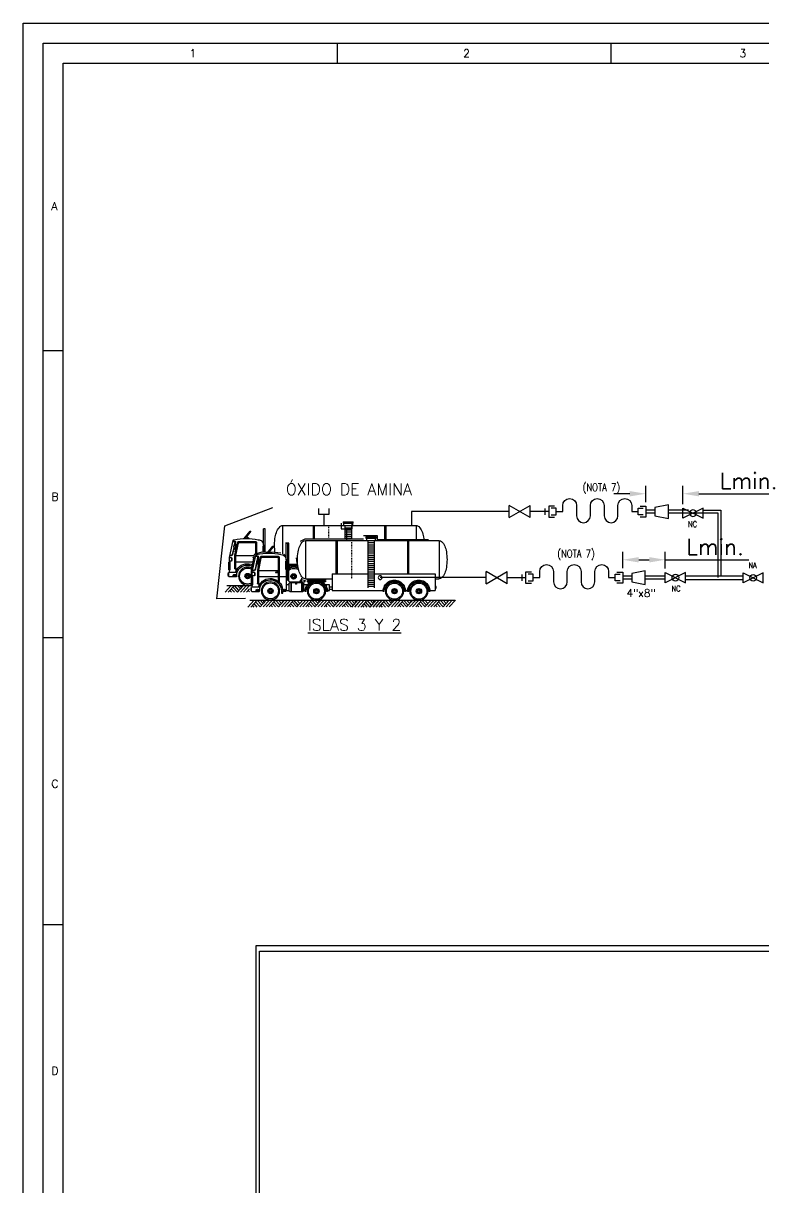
# Model space of a CAD drawing. Header units: millimetres. Extents: x 559 to 3993, y 623 to 920.
# Drawn here: x 3095.2 to 3187.6, y 774.2 to 919.5 of the extents above; entities that cross this region are included whole.
import ezdxf
from ezdxf.enums import TextEntityAlignment as Align
from ezdxf.xclip import XClip

# ---------------------------------------------------------------- set-up
doc = ezdxf.new("R2010")
doc.units = ezdxf.units.MM
doc.header["$XCLIPFRAME"] = 2
doc.linetypes.add('RAYITAS', pattern=[0.375, 0.25, -0.125])
for name, color, linetype in [('CAJETIN', 1, 'Continuous'), ('CARGACAMIONES', 7, 'Continuous'), ('COTAS', 4, 'Continuous'), ('EQUIPOS', 5, 'Continuous'), ('FORMATO', 7, 'Continuous'), ('INSTRUMENTOS', 1, 'Continuous'), ('TEX', 7, 'Continuous'), ('TEXTO-VALVULAS Y ACCESORIOS', 7, 'Continuous'), ('TUBERIA', 5, 'Continuous')]:
    doc.layers.add(name, color=color, linetype=linetype)
doc.styles.add('PY', font='ROMANS.shx')
doc.styles.add('PY1', font='ROMANS.shx', dxfattribs={"width": 0.8})
doc.linetypes.add('SEÑAL_MECANICA2', pattern='A,4.411183,["o",PY,S=4.130212,R=360,X=0,Y=-1.374287999999999],0.5888170000000001,-0.374158,["",PY,S=2,R=360,X=0,Y=-0.6882620000000002],-2.183682', length=7.55784)
doc.dimstyles.new('1-5', dxfattribs={"dimtxt": 2, "dimasz": 2, "dimexe": 1, "dimexo": 0.5, "dimgap": 0.6, "dimtad": 1, "dimdec": 0, "dimlfac": 5, "dimzin": 0, "dimdsep": 46, "dimtxsty": 'PY', "dimcen": 0.7, "dimclrd": 4, "dimclre": 4, "dimclrt": 7, "dimazin": 0, "dimtfac": 1, "dimtdec": 0, "dimtofl": 0, "dimtmove": 0, "dimatfit": 3, "dimfxl": 1, "dimtolj": 1, "dimtzin": 0, "dimarcsym": 0})

# ---------------------------------------------------------------- blocks, each defined once
blk = doc.blocks.new('CAMION CISTERNA ALZ')
at = {"layer": 'CAJETIN', "color": 4, "linetype": 'RAYITAS'}
blk.add_line((38.61662163062283, 22.24642142293749), (38.61662163062283, 7.947094407235795), dxfattribs=at)
at = {"layer": 'CARGACAMIONES', "color": 4, "linetype": 'ByBlock'}
for p, q in [((55.70958841552237, 22.2464214229376), (6.059452575620525, 22.2464214229376)), ((6.059452575620525, 22.2464214229376), (6.059452575620525, 7.947094407235907)), ((17.40189187419446, 22.2464214229376), (17.40189187419446, 9.882038489052773)), ((17.83071755656056, 22.2464214229376), (17.83071755656056, 9.882038489052773)), ((33.2045586191216, 23.63066198054503), (29.45649663664926, 23.63066198054503)), ((29.45649663664926, 23.1267971238708), (29.45649663664926, 23.63066198054503)), ((33.2045586191216, 23.37628360630152), (29.45649663664926, 23.37628360630152)), ((33.2045586191216, 23.1267971238708), (29.45649663664926, 23.1267971238708)), ((29.73135451536427, 23.1267971238708), (29.73135451536427, 22.2464214229376)), ((30.12099766087386, 22.09080544916469), (30.12099766087386, 4.626509220338448)), ((32.54386276623973, 22.09080544916469), (32.54386276623973, 4.626509220338448)), ((32.91096043049538, 22.2464214229376), (32.91096043049538, 23.1267971238708)), ((33.2045586191216, 23.63066198054503), (33.2045586191216, 23.1267971238708)), ((43.93832343458325, 22.2464214229376), (43.93832343458325, 9.882038489052773)), ((44.36714911694889, 22.2464214229376), (44.36714911694889, 9.882038489052773)), ((55.70958841552237, 22.2464214229376), (55.70958841552237, 7.947094407235907)), ((32.54386276623973, 21.4341283832232), (30.12099766087386, 21.4341283832232)), ((32.54386276623973, 20.66175027983354), (30.12099766087386, 20.66175027983354)), ((32.54386276623973, 19.88937217644434), (30.12099766087386, 19.88937217644434)), ((32.54386276623973, 19.11699407305468), (30.12099766087386, 19.11699407305468)), ((32.54386276623973, 18.34461596966548), (30.12099766087386, 18.34461596966548)), ((32.54386276623973, 17.57223786627628), (30.12099766087386, 17.57223786627628)), ((62.23189717695641, 7.748492643128884), (62.23189717695641, 21.05481083829591)), ((62.23189717695641, 21.05481083829591), (62.82770246927658, 21.05481083829591)), ((62.82770246927658, 14.89815615097995), (62.82770246927658, 21.05481083829591)), ((67.49484392579097, 20.16110289981452), (69.6664287091935, 17.48838316639558)), ((67.79274657195128, 20.16110289981452), (67.49484392579097, 20.16110289981452)), ((69.97101075905357, 17.4801623618423), (67.79274657195128, 20.16110289981452)), ((69.05088146388562, 18.24597977600524), (68.14334745027371, 17.45945029754193)), ((32.54386276623973, 16.79985976288708), (30.12099766087386, 16.79985976288708)), ((32.54386276623973, 16.02748165949742), (30.12099766087386, 16.02748165949742)), ((32.54386276623973, 15.25510355610822), (30.12099766087386, 15.25510355610822)), ((32.54386276623973, 14.48272545271902), (30.12099766087386, 14.48272545271902)), ((32.54386276623973, 13.71034734932937), (30.12099766087386, 13.71034734932937)), ((62.82770246927658, 14.99745703303324), (62.82770246927658, 3.577855596882272)), ((62.82770246927658, 14.30235085865888), (63.22490599749064, 14.30235085865888)), ((62.82770246927658, 13.90514733044483), (63.22490599749064, 13.90514733044483)), ((62.82770246927658, 13.50794380223124), (63.22490599749064, 13.50794380223124)), ((62.82770246927658, 13.11074027401673), (63.22490599749064, 13.11074027401673)), ((65.40952540266744, 15.99046585356837), (65.40952540266744, 6.682636534693301)), ((71.81594886304629, 16.38766938178196), (65.80672893088149, 16.38766938178196)), ((65.80672893088149, 15.79186408946134), (65.80672893088149, 7.049412865594604)), ((71.81594886304629, 15.99046585356837), (66.0053306949885, 15.99046585356837)), ((72.20455281695241, 15.67546700791126), (73.15499420283959, 11.18247136553645)), ((72.59315677085806, 15.75767169046821), (73.05569332078585, 13.57113527262845)), ((73.05569332078585, 13.4086429201775), (73.05569332078585, 15.39466056124729)), ((73.05569332078585, 15.39466056124729), (73.35359596694616, 15.39466056124729)), ((73.35359596694616, 13.4086429201775), (73.05569332078585, 13.4086429201775)), ((73.0900667030346, 13.4086429201775), (73.55219773105318, 11.22402351500068)), ((73.15499420283959, 15.39466056124729), (73.15499420283959, 16.18906761767493)), ((73.15499420283959, 13.4086429201775), (73.15499420283959, 12.6142358637494)), ((73.38958954904001, 15.35731229274097), (73.2262690973671, 16.1272515649166)), ((73.52835390057635, 15.18168625481166), (73.32340860884413, 16.1478569158362)), ((73.35359596694616, 15.39466056124729), (73.35359596694616, 13.4086429201775)), ((74.15402125865012, 16.4869702638357), (73.51768763179915, 16.4869702638357)), ((74.17508508211586, 16.38766938178196), (73.51768763179915, 16.38766938178196)), ((74.20394664082414, 11.51820028861721), (73.68895065587641, 13.94603850336944)), ((74.30108615230165, 11.5388056395368), (73.74446532729462, 14.16287524313793)), ((75.43891449006969, 10.42961645857303), (74.11547410713138, 16.66869254956691)), ((45.78227386875551, 9.882038489052773), (7.445257865258554, 9.882038489052773)), ((7.445257865258554, 9.882038489052773), (7.445257865258554, 3.677156478936012)), ((32.54386276623973, 12.93796924594017), (30.12099766087386, 12.93796924594017)), ((32.54386276623973, 12.16559114255096), (30.12099766087386, 12.16559114255096)), ((32.54386276623973, 11.39321303916176), (30.12099766087386, 11.39321303916176)), ((32.54386276623973, 10.62083493577211), (30.12099766087386, 10.62083493577211)), ((32.54386276623973, 9.848456832382908), (30.12099766087386, 9.848456832382908)), ((32.54386276623973, 9.076078728993252), (30.12099766087386, 9.076078728993252)), ((45.78227386875551, 9.882038489052773), (45.78227386875551, 3.677156478936012)), ((62.82770246927658, 12.71353674580314), (63.22490599749064, 12.71353674580314)), ((62.82770246927658, 12.31633321758909), (63.22490599749064, 12.31633321758909)), ((62.82770246927658, 11.91912968937504), (63.22490599749064, 11.91912968937504)), ((62.82770246927658, 11.52192616116144), (63.22490599749064, 11.52192616116144)), ((65.40952540266744, 8.840802345717293), (62.82770246927658, 8.840802345717293)), ((73.15499420283959, 11.12472263294739), (65.80672893088149, 11.12472263294739)), ((73.15499420283959, 8.840802345717293), (65.80672893088149, 8.840802345717293)), ((66.1046315770418, 10.33031557651929), (66.1046315770418, 10.52891734062632)), ((66.1046315770418, 10.52891734062632), (66.50183510525585, 10.52891734062632)), ((66.79973775141616, 10.33031557651929), (66.1046315770418, 10.33031557651929)), ((66.79973775141616, 10.52891734062632), (66.79973775141616, 10.33031557651929)), ((73.15499420283959, 12.6142358637494), (73.55219773105318, 12.6142358637494)), ((73.15499420283959, 11.18247136553645), (73.15499420283959, 6.15967853027314)), ((73.55219773105318, 11.22402351500068), (73.55219773105318, 6.35828029437971)), ((74.5452065515883, 10.13171381241227), (74.5452065515883, 9.238005873930886)), ((74.64450743364205, 10.33031557651929), (74.64450743364205, 9.138704991877601)), ((75.27040390234242, 11.22402351500068), (74.6896441982117, 11.22402351500068)), ((75.29146772580862, 11.12472263294739), (74.6896441982117, 11.12472263294739)), ((75.43891449006969, 10.42961645857303), (74.74380831569532, 10.42961645857303)), ((74.74380831569532, 9.039404109823863), (75.43891449006969, 9.039404109823863)), ((75.43891449006969, 8.940103227770578), (75.2403127259622, 8.940103227770578)), ((75.43891449006969, 8.741501463664008), (75.2403127259622, 8.741501463664008)), ((75.33961360801595, 8.741501463664008), (75.33961360801595, 5.76247500205909)), ((75.43891449006969, 4.868767063577706), (75.43891449006969, 10.42961645857303)), ((7.445257865258554, 7.947094407235454), (6.059452575620525, 7.947094407235454)), ((7.146157685981506, 4.449554184247061), (7.146157685981506, 5.07571633623047)), ((7.146157685981506, 5.07571633623047), (7.446002644579039, 5.07571633623047)), ((7.446002644579039, 4.449554184247061), (7.146157685981506, 4.449554184247061)), ((32.54386276623973, 8.303700625604051), (30.12099766087386, 8.303700625604051)), ((32.54386276623973, 7.53132252221485), (30.12099766087386, 7.53132252221485)), ((32.54386276623973, 6.754176030837697), (30.12099766087386, 6.754176030837697)), ((32.54386276623973, 5.991040908108062), (30.12099766087386, 5.991040908108062)), ((32.54386276623973, 5.257257136252973), (30.12099766087386, 5.257257136252973)), ((55.70958841552237, 7.947094407235907), (45.78227386875551, 7.947094407235907)), ((46.74095957661211, 4.979116615364091), (45.78227386875551, 4.979116615364091)), ((46.74095957661211, 3.677156478936012), (46.74095957661211, 5.76247500205909)), ((46.74095957661211, 5.76247500205909), (48.29292520664421, 5.76247500205909)), ((48.23047280741412, 7.847793525182621), (48.23047280741412, 7.45058999696812)), ((54.9829327870516, 7.847793525182621), (48.23047280741412, 7.847793525182621)), ((48.23047280741412, 7.45058999696812), (51.010897504912, 7.45058999696812)), ((50.24414945269383, 7.251988232861093), (48.23047280741412, 7.251988232861093)), ((48.23047280741412, 7.251988232861093), (48.23047280741412, 6.854784704647499)), ((48.23047280741412, 6.854784704647499), (49.43980718093508, 6.854784704647499)), ((48.4290745715216, 6.854784704647499), (48.92408128104761, 6.465850861447962)), ((48.72697721768189, 7.847793525182621), (48.72697721768189, 7.947094407235907)), ((49.32278251000297, 7.45058999696812), (49.32278251000297, 7.251988232861093)), ((52.30180897160744, 7.45058999696812), (54.9829327870516, 7.45058999696812)), ((54.9829327870516, 7.251988232861093), (53.06855702382563, 7.251988232861093)), ((53.87289929558438, 6.854784704647499), (54.9829327870516, 6.854784704647499)), ((53.89062308446273, 7.45058999696812), (53.89062308446273, 7.251988232861093)), ((54.78433102294503, 6.854784704647499), (54.34155299819304, 6.506887685199671)), ((54.48642837678381, 7.847793525182621), (54.48642837678381, 7.947094407235907)), ((54.9829327870516, 7.45058999696812), (54.9829327870516, 7.847793525182621)), ((54.9829327870516, 6.854784704647499), (54.9829327870516, 7.251988232861093)), ((55.01978126987478, 5.76247500205909), (56.27384425374657, 5.76247500205909)), ((56.27384425374657, 3.677156478936012), (56.27384425374657, 6.060377648219401)), ((56.67104778196062, 6.45758117643345), (58.95496806919073, 6.45758117643345)), ((56.96895042812093, 6.45758117643345), (56.96895042812093, 3.279952950721963)), ((57.16755219222797, 6.45758117643345), (57.16755219222797, 3.279952950721963)), ((58.95496806919073, 6.45758117643345), (58.95496806919073, 6.15967853027314)), ((59.35217159740478, 6.45758117643345), (61.43749012052786, 6.45758117643345)), ((59.35217159740478, 6.45758117643345), (59.35217159740478, 6.15967853027314)), ((60.94098571026007, 6.45758117643345), (60.94098571026007, 3.279952950721963)), ((61.13958747436754, 6.45758117643345), (61.13958747436754, 3.279952950721963)), ((61.83469364874146, 6.060377648219401), (61.83469364874146, 3.677156478936012)), ((61.83469364874146, 5.76247500205909), (62.82770246927658, 5.76247500205909)), ((62.82770246927658, 7.351289114914834), (62.62910070516999, 7.351289114914834)), ((73.35359596694616, 6.15967853027314), (72.49693556305101, 6.15967853027314)), ((72.6584897925718, 5.36527147384504), (72.6584897925718, 5.961076766166115)), ((72.6584897925718, 3.478554714828987), (72.6584897925718, 4.670165299470682)), ((72.85709155667881, 4.868767063577706), (75.63751625417672, 4.868767063577706)), ((75.43891449006969, 5.76247500205909), (75.2403127259622, 5.76247500205909)), ((75.43891449006969, 8.642200581610266), (75.53821537212345, 8.642200581610266)), ((75.53821537212345, 5.861775884112375), (75.43891449006969, 5.861775884112375)), ((75.53821537212345, 8.642200581610266), (75.53821537212345, 5.861775884112375)), ((75.63751625417672, 8.642200581610266), (75.53821537212345, 8.642200581610266)), ((75.53821537212345, 5.861775884112375), (75.63751625417672, 5.861775884112375)), ((75.63751625417672, 5.861775884112375), (75.63751625417672, 8.642200581610266)), ((75.83611801828374, 4.670165299470682), (75.83611801828374, 3.478554714828987)), ((75.83611801828374, 4.471563535363657), (76.03471978239031, 4.471563535363657)), ((76.03471978239031, 4.471563535363657), (76.03471978239031, 3.677156478936012)), ((9.486669633051859, 3.677156478936012), (7.445257865258554, 3.677156478936012)), ((9.477087323080923, 3.279952950721963), (9.874418450552641, 3.279952950721963)), ((17.32172940604778, 3.279952950721963), (17.71906053351995, 3.279952950721963)), ((18.21556494378728, 3.677156478936012), (17.70947822354855, 3.677156478936012)), ((18.55633281508699, 3.677156478936012), (17.75234344868795, 3.677156478936012)), ((18.54675050511559, 3.279952950721963), (18.94408163258822, 3.279952950721963)), ((26.39139258808246, 3.279952950721963), (26.78872371555554, 3.279952950721963)), ((45.78227386875551, 3.677156478936012), (26.77914140558414, 3.677156478936012)), ((46.74095957661211, 4.12278437030136), (45.78227386875551, 4.12278437030136)), ((47.54494894301115, 3.677156478936012), (46.74095957661211, 3.677156478936012)), ((47.53536663304021, 3.279952950721963), (47.93269776051238, 3.279952950721963)), ((55.38000871600707, 3.279952950721963), (55.77733984347924, 3.279952950721963)), ((56.27384425374657, 3.677156478936012), (55.76775753350784, 3.677156478936012)), ((61.43749012052786, 3.279952950721963), (56.67104778196062, 3.279952950721963)), ((62.82770246927658, 3.677156478936012), (61.83469364874146, 3.677156478936012)), ((64.11861393597201, 3.379253832775248), (63.0263042333836, 3.379253832775248)), ((63.04616440979407, 3.577855596882272), (63.04616440979407, 3.895618419453512)), ((63.04616440979407, 3.577855596882272), (63.99945287750779, 3.577855596882272)), ((63.99945287750779, 3.577855596882272), (63.99945287750779, 3.895618419453512)), ((64.11861393597201, 2.684147658400888), (64.11861393597201, 3.379253832775248)), ((64.61511834623934, 2.684147658400888), (64.11861393597201, 2.684147658400888)), ((64.61511834623934, 3.379253832775248), (64.61511834623934, 2.684147658400888)), ((72.85709155667881, 3.478554714828987), (72.85709155667881, 3.875758243043037)), ((72.85709155667881, 3.478554714828987), (74.04870214132097, 3.478554714828987)), ((75.63751625417672, 3.279952950721963), (72.85709155667881, 3.279952950721963)), ((74.04870214132097, 3.478554714828987), (74.04870214132097, 3.875758243043037)), ((76.03471978239031, 3.677156478936012), (75.83611801828374, 3.677156478936012))]:
    blk.add_line(p, q, dxfattribs=at)
at = {"layer": 'CARGACAMIONES', "color": 4}
for p, q in [((2.292212425094021, -2.48374719568892), (0, 0)), ((76.41259123846929, 0.0030238429567362), (0.0418176584171306, 0.0030238429567362)), ((37.42483992052803, -1.229341062880848), (38.56516851820653, 0.0036258201698729)), ((37.98781873273674, -1.839361770712457), (39.6917777214976, 0.0030238429567362)), ((41.99179498229205, -2.47951939830591), (39.69958255719803, 0.0042277973839191)), ((43.11840418558313, -2.480121375519502), (40.82619176048865, 0.0036258201698729)), ((44.24501338887421, -2.480723352732638), (41.95280096378019, 0.0030238429567362)), ((45.37162259216529, -2.48132532994623), (43.07941016707082, 0.0024218657431447)), ((43.65544168788665, -0.6217422207923847), (44.23213989448323, 0.0018059316403196)), ((44.21842050009582, -1.231762928623993), (45.35874909777475, 0.0012039544267282)), ((44.78139931230454, -1.841783636455602), (46.48535830106538, 0.0006019772135915)), ((48.77757072615941, -2.483145218475783), (46.48535830106538, 0.0006019772135915)), ((49.90417992945049, -2.483747195689375), (47.61196750435693, 0)), ((3.418821628385103, -2.484349172902511), (1.126609203291081, -0.0006019772135915)), ((4.545430831676184, -2.484951150116103), (2.253218406582163, -0.0012039544262734)), ((2.82924992739754, -0.6253680409618028), (3.405948133994115, -0.0018198885295533)), ((3.392228739606707, -1.235388748793866), (4.532557337285198, -0.00242186574269)), ((3.955207551815419, -1.84540945662593), (5.659166540576278, -0.0030238429562814)), ((4.490910364245792, -2.484922018382349), (6.222145352785446, -0.6130445507878904)), ((5.617519567536874, -2.48552399559594), (6.785124164994158, -1.223065258619953)), ((7.951378965670301, -2.486771038646111), (5.659166540576278, -0.0030238429562814)), ((6.744128770827956, -2.486125972809531), (7.348102977203325, -1.833085966451562)), ((9.077988168961383, -2.487373015859247), (6.785775743867817, -0.0036258201698729)), ((10.20459737225246, -2.487974993072839), (7.912384947158443, -0.0042277973830096)), ((11.33120657554354, -2.488576970285976), (9.03899415044998, -0.0048297745966011)), ((10.17800448347407, -1.239014568963739), (11.31833308115301, -0.0060476859130176)), ((10.74098329568369, -1.849035276795802), (12.44494228444364, -0.0066496631261543)), ((11.27668610811361, -2.488547838552676), (13.00792109665235, -0.6166703709577633)), ((12.40329531140423, -2.489149815766268), (13.57089990886197, -1.226691078789826)), ((14.73715470953812, -2.490396858815984), (12.44494228444409, -0.0066496631261543)), ((13.52990451469577, -2.489751792979404), (14.13387872107114, -1.83671178662189)), ((15.86376391282874, -2.490998836029575), (13.57155148773518, -0.0072516403397458)), ((16.99037311612028, -2.491600813242712), (14.6981606910258, -0.0078536175528825)), ((18.11698231941091, -2.492202790456303), (15.82476989431734, -0.008455594766474)), ((16.40080141513317, -0.632619681302458), (16.97749962172929, -0.0090715288697538)), ((16.96378022734188, -1.242640389134066), (18.10410882502037, -0.0096735060828905)), ((17.5267590395506, -1.852661096965675), (19.23071802831145, -0.0102754832960272)), ((18.06246185198097, -2.492173658722549), (19.79369684052062, -0.6202961911280909)), ((19.18907105527251, -2.492775635936141), (20.35667565272934, -1.230316898960154)), ((21.52293045340548, -2.494022678985857), (19.23071802831145, -0.0102754832960272)), ((20.31568025856314, -2.493377613149277), (20.9196544649385, -1.840337606791763)), ((22.64953965669702, -2.494624656199448), (20.35732723160254, -0.0108774605096187)), ((23.77614885998764, -2.495226633412585), (21.48393643489362, -0.0114794377232102)), ((24.90275806327918, -2.495828610625721), (22.6105456381847, -0.0120814149363469)), ((23.20256681188948, -0.9114726206157684), (23.76592300708944, -0.2758446498464764)), ((23.74955597120925, -1.246266209303939), (24.88988456888819, -0.0132993262527634)), ((24.31253478341796, -1.856286917135548), (26.01649377217882, -0.0139013034663549)), ((24.84823759584833, -2.495799478892422), (26.57947258438799, -0.6239220112984185)), ((25.97484679913942, -2.496401456106013), (27.14245139659715, -1.233942719130027)), ((28.3087061972733, -2.497648499156184), (26.01649377217882, -0.0139013034663549)), ((27.1014560024305, -2.497003433319605), (27.70543020880632, -1.843963426962091)), ((29.43531540056392, -2.498250476369321), (27.14310297547036, -0.0145032806794916)), ((30.56192460385502, -2.498852453582458), (28.26971217876098, -0.0151052578935378)), ((31.68853380714609, -2.499454430796049), (29.39632138205252, -0.0157072351062198)), ((29.98689585640295, -0.7713119684981394), (30.55025205160291, -0.1356839977293021)), ((30.53533171507661, -1.249892029473812), (31.67566031275555, -0.0169251464226363)), ((31.09831052728623, -1.859912737305876), (32.80226951604709, -0.0175271236362278)), ((31.63401333971615, -2.499425299062295), (33.3652483282558, -0.6275478314678367)), ((32.76062254300723, -2.500027276275886), (33.92822714046451, -1.2375685392999)), ((35.09448194114066, -2.501274319326057), (32.80226951604709, -0.0175271236362278)), ((33.88723174629831, -2.500629253489478), (34.49120595267368, -1.847589247131509)), ((36.22109114443175, -2.501876296539194), (33.92887871933772, -0.0181291008498192)), ((37.34770034772282, -2.502478273752331), (35.05548792262926, -0.0187310780629559)), ((38.4743095510139, -2.503080250965922), (36.18209712591988, -0.0193330552760927)), ((36.87640406185437, -0.7507610019051754), (37.43976025705388, -0.1151330311363381)), ((38.52352154516757, -2.478874332469331), (40.25475653370722, -0.6069968648748727)), ((39.6501307484582, -2.479476309682922), (40.81773534591547, -1.217017572706936)), ((40.77673995174973, -2.480078286896059), (41.3807141581251, -1.827038280538545)), ((45.31710212473489, -2.48129619821293), (47.04833711327409, -0.6094187306180175)), ((46.44371132802598, -2.481898175426067), (47.61131592548325, -1.219439438450081)), ((47.57032053131752, -2.482500152639204), (48.17429473769289, -1.829460146281689)), ((51.03078913274157, -2.484349172902966), (48.73857670764755, -0.0006019772135915)), ((52.15739833603265, -2.484951150116103), (49.86518591093909, -0.0012039544262734)), ((50.441217431754, -0.6253680409622575), (51.01791563835104, -0.0018198885295533)), ((51.00419624396272, -1.235388748793866), (52.14452484164211, -0.0024218657431447)), ((51.56717505617235, -1.84540945662593), (53.27113404493321, -0.0030238429562814)), ((52.10287786860272, -2.484922018382803), (53.83411285714237, -0.6130445507883451)), ((53.22948707189334, -2.485523995596395), (54.39709166935108, -1.223065258619953)), ((55.56334647002723, -2.486771038646111), (53.27113404493321, -0.0030238429562814)), ((54.35609627518488, -2.486125972809531), (54.96007048156025, -1.833085966451562)), ((56.68995567331785, -2.487373015859247), (54.39774324822429, -0.0036258201698729)), ((57.81656487660939, -2.487974993072839), (55.52435245151492, -0.0042277973830096)), ((58.9431740799, -2.488576970285976), (56.65096165480645, -0.0048297745966011)), ((57.789971987831, -1.239014568963739), (58.93030058550947, -0.0060476859130176)), ((58.3529508000397, -1.849035276795802), (60.05690978880057, -0.0066496631266091)), ((58.88865361247007, -2.488547838552676), (60.61988860100973, -0.6166703709582181)), ((60.01526281576115, -2.489149815766268), (61.18286741321845, -1.226691078789826)), ((62.3491222138946, -2.490396858815984), (60.05690978880057, -0.0066496631266091)), ((61.14187201905224, -2.489751792979404), (61.74584622542716, -1.83671178662189)), ((63.47573141718567, -2.490998836029575), (61.1835189920921, -0.0072516403397458)), ((64.60234062047675, -2.491600813242712), (62.31012819538273, -0.0078536175528825)), ((65.72894982376785, -2.492202790456303), (63.43673739867381, -0.008455594766474)), ((64.01276891948919, -0.632619681302458), (64.58946712608576, -0.0090715288697538)), ((64.57574773169836, -1.242640389134066), (65.7160763293773, -0.0096735060828905)), ((65.13872654390752, -1.852661096965675), (66.84268553266793, -0.0102754832960272)), ((65.6744293563379, -2.492173658722549), (67.40566434487664, -0.6202961911280909)), ((66.80103855962852, -2.492775635936141), (67.96864315708626, -1.230316898960154)), ((69.13489795776239, -2.494022678985857), (66.84268553266793, -0.0102754832960272)), ((67.92764776292006, -2.493377613149277), (68.53162196929543, -1.840337606791763)), ((70.26150716105303, -2.494624656199448), (67.96929473595947, -0.0108774605096187)), ((71.38811636434455, -2.495226633412585), (69.09590393925009, -0.0114794377232102)), ((72.5147255676352, -2.495828610625721), (70.22251314254162, -0.0120814149363469)), ((70.81453431624595, -0.9114726206157684), (71.3778905114459, -0.2758446498464764)), ((71.36152347556617, -1.246266209303939), (72.50185207324468, -0.0132993262527634)), ((71.92450228777487, -1.856286917135548), (73.62846127653575, -0.0139013034663549)), ((72.46020510020524, -2.495799478892422), (74.19144008874491, -0.6239220112984185)), ((73.58681430349633, -2.496401456106013), (74.75441890095362, -1.233942719130027)), ((75.92067370162977, -2.497648499156184), (73.62846127653575, -0.0139013034663549)), ((74.71342350678742, -2.497003433319605), (75.31739771316279, -1.843963426962091)), ((77.04728290492132, -2.498250476369321), (74.75507047982683, -0.0145032806794916))]:
    blk.add_line(p, q, dxfattribs=at)
at = {"layer": 'CARGACAMIONES', "color": 4, "linetype": 'Continuous'}
blk.add_circle((27.94726204474045, 8.423342784763348), 0.7183506538905481, dxfattribs=at)
at = {"layer": 'CARGACAMIONES', "color": 4, "linetype": 'ByBlock'}
for centre, radius in [((13.54842348727334, 3.379253832775589), 3.376229989818536), ((22.61808666930847, 3.379253832775589), 3.376229989818536), ((51.60670279723262, 3.379253832775589), 3.376229989818536), ((59.15356983329821, 6.45758117643379), 0.1986017641069726), ((68.68645451043267, 3.478554714828873), 3.376229989818536), ((13.54842348727334, 3.379253832775589), 0.7944070564278906), ((12.95261819495272, 3.379253832775589), 0.0993008820534863), ((13.12712552480661, 3.800551795242313), 0.0993008820534863), ((13.12712552480661, 2.957955870308865), 0.0993008820534863), ((13.54842348727334, 3.379253832775589), 0.3972035282139453), ((13.54842348727334, 3.975059125096663), 0.0993008820534863), ((13.54842348727334, 2.783448540454514), 0.0993008820534863), ((13.96972144974052, 3.800551795242313), 0.0993008820534863), ((13.96972144974052, 2.957955870308865), 0.0993008820534863), ((14.14422877959441, 3.379253832775589), 0.0993008820534863), ((22.61808666930847, 3.379253832775589), 0.7944070564278906), ((22.02228137698785, 3.379253832775589), 0.0993008820534863), ((22.1967887068422, 3.800551795242313), 0.0993008820534863), ((22.1967887068422, 2.957955870308865), 0.0993008820534863), ((22.61808666930847, 3.379253832775589), 0.3972035282139453), ((22.61808666930847, 3.975059125096663), 0.0993008820534863), ((22.61808666930847, 2.783448540454514), 0.0993008820534863), ((23.03938463177565, 3.800551795242313), 0.0993008820534863), ((23.03938463177565, 2.957955870308865), 0.0993008820534863), ((23.21389196163, 3.379253832775589), 0.0993008820534863), ((51.60670279723262, 3.379253832775589), 0.7944070564278906), ((51.010897504912, 3.379253832775589), 0.0993008820534863), ((51.1854048347659, 3.800551795242313), 0.0993008820534863), ((51.1854048347659, 2.957955870308865), 0.0993008820534863), ((51.60670279723262, 3.379253832775589), 0.3972035282139453), ((51.60670279723262, 3.975059125096663), 0.0993008820534863), ((51.60670279723262, 2.783448540454514), 0.0993008820534863), ((52.02800075969981, 3.800551795242313), 0.0993008820534863), ((52.02800075969981, 2.957955870308865), 0.0993008820534863), ((52.2025080895537, 3.379253832775589), 0.0993008820534863), ((68.68645451043267, 3.478554714828873), 0.7944070564278906), ((68.09064921811114, 3.478554714828873), 0.0993008820534863), ((68.26515654796593, 3.899852677295598), 0.0993008820534863), ((68.26515654796593, 3.05725675236215), 0.0993008820534863), ((68.68645451043267, 3.478554714828873), 0.3972035282139453), ((68.68645451043267, 4.074360007149949), 0.0993008820534863), ((68.68645451043267, 2.882749422508254), 0.0993008820534863), ((69.10775247289894, 3.899852677295598), 0.0993008820534863), ((69.10775247289894, 3.05725675236215), 0.0993008820534863), ((69.28225980275374, 3.478554714828873), 0.0993008820534863)]:
    blk.add_circle(centre, radius, dxfattribs=at)
for centre, radius, start, end in [((8.798838258941032, 18.1527523789963), 5.229061922381336, 135.0250689795757, 157.5177209634188), ((6.059452575620525, 20.88974194956188), 1.35667947337597, 90, 135.0250689795849), ((55.70958841552237, 20.88974194956188), 1.35667947337597, 44.97493102041511, 90), ((52.97020273220187, 18.1527523789963), 5.229061922381336, 22.48227903658119, 44.97493102042435), ((20.3369752085282, 15.09675791508641), 17.23641984123123, 170.2727425640775, 179.9999999999967), ((13.24590166192138, 16.31232961310513), 10.04191231142719, 157.5177209634218, 170.2727425640823), ((48.52313932922153, 16.31232961310422), 10.04191231142742, 9.727257435919297, 22.48227903657818), ((41.43206578261515, 15.09675791508868), 17.23641984123105, 359.9999999999936, 9.727257435912877), ((69.28225980275374, -2.391648686868506), 19.88374341605475, 77.01280301879274, 102.9871969812073), ((69.74978939424864, 17.67242765116987), 0.099300882053467, 0, 180), ((69.74978939424864, 17.67242765116987), 0.099300882053467, 180, 0), ((20.33697520853366, 15.09675791508687), 17.23641984123688, 180, 189.7272574359177), ((41.43206578260924, 15.09675791508596), 17.23641984123676, 350.2727425640873, 3.2569e-12), ((64.81372011034682, 14.99745703303358), 1.986017641069726, 90, 180), ((65.80672893088149, 15.99046585356825), 0.3972035282139453, 90, 180), ((66.0053306949885, 15.79186408946123), 0.1986017641069726, 90, 180), ((71.81594886304629, 15.59326232535466), 0.7944070564278906, 11.9441771884456, 90), ((71.81594886304629, 15.59326232535466), 0.3972035282139453, 11.9441771884456, 90), ((73.51768763179915, 16.18906761767528), 0.297902646160459, 90, 191.9761324442007), ((73.51768763179915, 16.18906761767528), 0.1986017641069726, 90, 191.9761324442007), ((72.36058714641149, 14.40165174071251), 1.404326541556514, 315.0000000000012, 44.99999999999885), ((73.72691606122135, 16.58627114588933), 0.3972035282139453, 11.97613244420075, 90), ((13.2459016619232, 13.88118621707042), 10.04191231142913, 189.7272574359289, 202.4822790365782), ((8.798838258941942, 12.04076345117744), 5.229061922382048, 202.4822790365782, 224.9749310204243), ((52.97020273220187, 12.04076345117698), 5.229061922381791, 315.0250689795849, 337.5177209634219), ((48.52313932922015, 13.88118621707042), 10.04191231142913, 337.5177209634219, 350.272742564071), ((74.6896441982117, 11.62122704321507), 0.4965044102674316, 191.9761324442007, 270), ((74.6896441982117, 11.62122704321507), 0.3972035282139453, 191.9761324442007, 270), ((74.74380831569532, 10.33031557651963), 0.0993008820534863, 90, 180), ((74.74380831569532, 9.138704991877944), 0.0993008820534863, 180, 270), ((6.059452575620525, 9.303773880611402), 1.356679473375797, 224.9749310204151, 270), ((13.59807392830044, 3.379253832775589), 4.122182827771791, 358.6196459265565, 181.3803540734435), ((13.59807392830044, 3.379253832775589), 3.724979299557845, 358.4724222385644, 181.5275777614356), ((13.54842348727334, 3.379253832775589), 2.979026461604553, 90, 270), ((13.54842348727334, 3.379253832775589), 0.9930088205348512, 90, 270), ((13.54842348727334, 3.379253832775589), 2.979026461604553, 270, 90), ((13.54842348727334, 3.379253832775589), 0.9930088205348512, 270, 90), ((22.66773711033511, 3.379253832775589), 4.122182827771791, 358.6196459265565, 181.3803540734435), ((22.66773711033511, 3.379253832775589), 3.724979299557845, 358.4724222385644, 181.5275777614356), ((22.61808666930847, 3.379253832775589), 2.979026461604553, 90, 270), ((22.61808666930847, 3.379253832775589), 0.9930088205348512, 90, 270), ((22.61808666930847, 3.379253832775589), 2.979026461604553, 270, 90), ((22.61808666930847, 3.379253832775589), 0.9930088205348512, 270, 90), ((51.65635323825973, 3.379253832775589), 4.122182827771791, 358.6196459265565, 181.3803540734435), ((51.65635323825973, 3.379253832775589), 3.724979299557845, 358.4724222385644, 181.5275777614356), ((51.6067027972331, 3.379253832775589), 2.979026461604553, 90, 270), ((51.6067027972331, 3.379253832775589), 0.9930088205348512, 90, 270), ((51.6067027972331, 3.379253832775589), 2.979026461604553, 270, 90), ((51.6067027972331, 3.379253832775589), 0.9930088205348512, 270, 90), ((55.70958841552237, 9.303773880611857), 1.356679473376022, 270, 315.0250689795769), ((56.67104778196062, 6.060377648219287), 0.3972035282139453, 90, 180), ((59.15356983329821, 6.159678530273482), 0.1986017641069726, 180, 0), ((61.43749012052786, 6.060377648219287), 0.3972035282139453, 0, 90), ((62.62910070516999, 7.74849264312877), 0.3972035282139453, 180, 270), ((68.73610495145886, 3.478554714828873), 4.618687238039222, 31.87064054908418, 181.3803540734435), ((68.73610495145886, 3.478554714828873), 4.122182827771791, 17.57879602082383, 181.3803540734435), ((68.68645451043267, 3.478554714828873), 2.979026461604735, 90, 270), ((68.68645451043267, 3.478554714828873), 0.9930088205348512, 90, 270), ((68.68645451043267, 3.478554714828873), 2.979026461604735, 270, 90), ((68.68645451043267, 3.478554714828873), 0.9930088205348512, 270, 90), ((72.6584897925718, 5.663174120005692), 0.297902646160459, 270, 90), ((72.85709155667881, 4.670165299471021), 0.1986017641069726, 90, 180), ((68.73610495145886, 3.478554714828873), 4.618687238039222, 17.57879602082383, 25.73681166820807), ((73.35359596694616, 6.358280294380051), 0.1986017641069726, 270, 0), ((75.63751625417672, 4.670165299471021), 0.1986017641069726, 0, 90), ((56.67104778196062, 3.677156478935899), 0.3972035282139453, 180, 270), ((61.43749012052786, 3.677156478935899), 0.3972035282139453, 270, 0), ((63.0263042333836, 3.577855596882614), 0.1986017641069726, 180, 270), ((63.52280864365093, 3.418974185596994), 0.6740767399471271, 44.99999999999885, 135.0000000000011), ((72.85709155667881, 3.478554714828873), 0.1986017641069726, 180, 270), ((73.45289684899943, 3.279952950721849), 0.8425959249339084, 44.99999999999885, 135.0000000000011), ((75.63751625417672, 3.478554714828873), 0.1986017641069726, 270, 0)]:
    blk.add_arc(centre, radius, start, end, dxfattribs=at)
at = {"layer": 'CARGACAMIONES', "color": 4}
for start, end in [(177.7084743239069, 357.7084743239068), (357.7084743239068, 177.7084743239069)]:
    blk.add_arc((74.79347449143506, -1.378781253178317), 0.0144813786327237, start, end, dxfattribs=at)
blk = doc.blocks.new('VALV GLOB-V')
at = {"layer": 'INSTRUMENTOS', "color": 1, "flags": 128}
blk.add_lwpolyline([(5.700000000000273, -1.425000000000181), (5.700000000000273, 1.425000000000181), (0, -1.425000000000181), (0, 1.425000000000181)], close=True, dxfattribs=at)
at = {"layer": 'INSTRUMENTOS', "color": 1}
blk.add_circle((2.850000000000363, 0), 0.95, dxfattribs=at)
at = {"layer": 'INSTRUMENTOS', "color": 7, "linetype": 'SEÑAL_MECANICA2', "style": 'PY'}
blk.add_attdef('REF.', text='', height=2, dxfattribs=at).set_placement((2.996044442979837, -3.368335432460298), align=Align.MIDDLE)
blk = doc.blocks.new('*D30')
at = {"layer": 'COTAS', "color": 4, "lineweight": -2, "transparency": 16777216}
for p, q in [((3170.032551848481, 851.513957937108), (3170.032551848481, 853.5653822578133)), ((3175.344975719322, 851.4698018936779), (3175.344975719322, 853.5653822578133)), ((3172.032551848481, 852.5653822578133), (3173.344975719322, 852.5653822578133)), ((3175.344975719322, 852.5653822578133), (3185.783070957417, 852.5653822578133))]:
    blk.add_line(p, q, dxfattribs=at)
at = {"layer": 'COTAS', "color": 4, "transparency": 16777216}
for points in [[(3172.032551848481, 852.8987155911467), (3172.032551848481, 852.23204892448), (3170.032551848481, 852.5653822578133)], [(3173.344975719322, 852.8987155911467), (3173.344975719322, 852.23204892448), (3175.344975719322, 852.5653822578133)]]:
    blk.add_solid(points, dxfattribs=at)
at = {"layer": 'Defpoints', "color": 0, "transparency": 16777216}
for p in [(3175.344975719322, 852.5653822578133), (3170.032551848481, 851.013957937108), (3175.344975719322, 850.9698018936779)]:
    blk.add_point(p, dxfattribs=at)
at = {"layer": 'COTAS', "color": 7, "transparency": 16777216, "insert": (3181.56402333837, 854.1653822578133), "char_height": 2, "attachment_point": 5, "style": 'PY'}
blk.add_mtext('\\A1;Lmin.', dxfattribs=at)
blk = doc.blocks.new('REDUCCION')
at = {"color": 1}
for p, q in [((0, 2), (0, -2)), ((4, 1.25), (0, 2)), ((4, -1.25), (4, 1.25)), ((0, -2), (4, -1.25))]:
    blk.add_line(p, q, dxfattribs=at)
at = {"style": 'PY1', "width": 0.8}
blk.add_attdef('.', text='', height=2, dxfattribs=at).set_placement((2.000000000005456, -3.65345043576417), align=Align.MIDDLE)
blk = doc.blocks.new('*D31')
at = {"layer": 'COTAS', "color": 4, "lineweight": -2, "transparency": 16777216}
for p, q in [((3170.914734232793, 860.8122357912525), (3168.914734232793, 860.8122357912525)), ((3172.914734232793, 859.7608114705472), (3172.914734232793, 861.8122357912525)), ((3177.542199329155, 859.5246554271171), (3177.542199329155, 861.8122357912525)), ((3179.542199329155, 860.8122357912525), (3189.98029456725, 860.8122357912525))]:
    blk.add_line(p, q, dxfattribs=at)
at = {"layer": 'COTAS', "color": 4, "transparency": 16777216}
for points in [[(3170.914734232793, 861.1455691245859), (3170.914734232793, 860.4789024579192), (3172.914734232793, 860.8122357912525)], [(3179.542199329155, 861.1455691245859), (3179.542199329155, 860.4789024579192), (3177.542199329155, 860.8122357912525)]]:
    blk.add_solid(points, dxfattribs=at)
at = {"layer": 'Defpoints', "color": 0, "transparency": 16777216}
for p in [(3177.542199329155, 860.8122357912525), (3172.914734232793, 859.2608114705472), (3177.542199329155, 859.0246554271171)]:
    blk.add_point(p, dxfattribs=at)
at = {"layer": 'COTAS', "color": 7, "transparency": 16777216, "insert": (3185.761246948203, 862.4122357912526), "char_height": 2, "attachment_point": 5, "style": 'PY'}
blk.add_mtext('\\A1;Lmin.', dxfattribs=at)
blk = doc.blocks.new('MARCO-A1')
at = {"layer": 'FORMATO', "color": 5}
for p, q in [((78.41666666666652, 588.9999999999999), (78.41666666666652, 583.9999999999999)), ((146.8333333333333, 588.9999999999999), (146.8333333333333, 583.9999999999999)), ((5, 512.25), (10, 512.25)), ((5, 440.4999999999999), (10, 440.4999999999999)), ((5, 368.7499999999998), (10, 368.7499999999998))]:
    blk.add_line(p, q, dxfattribs=at)
at = {"layer": 'FORMATO', "color": 1}
blk.add_lwpolyline([(0, 593.9999999999999), (841, 593.9999999999999), (841, 0), (0, 0)], close=True, dxfattribs=at)
at = {"layer": 'FORMATO', "color": 5}
blk.add_lwpolyline([(5, 588.9999999999999), (836, 588.9999999999999), (836, 5), (5, 5)], close=True, dxfattribs=at)
at = {"layer": 'FORMATO', "color": 8, "linetype": 'Continuous'}
blk.add_lwpolyline([(10, 583.9999999999999), (831, 583.9999999999999), (831, 10), (10, 10)], close=True, dxfattribs=at)
at = {"layer": 'FORMATO', "color": 1, "style": 'PY'}
for s, p in [('1', (41.51666666666642, 585.4999999999999)), ('2', (109.9333333333332, 585.4999999999999)), ('3', (178.9875, 585.4999999999999)), ('A', (7, 547.25)), ('B', (7, 474.6666666666666)), ('C', (7, 402.9166666666665)), ('D', (7, 331.1666666666666))]:
    blk.add_text(s, height=2, dxfattribs=at).set_placement(p)

msp = doc.modelspace()

# ---------------------------------------------------------------- linework, layer by layer
at = {"color": 1}
for p, q in [((3158.501653913718, 857.8244834231955), (3155.856097172411, 859.3518963199458)), ((3155.856097172411, 857.8244834231955), (3158.501653913718, 859.3518963199458)), ((3155.856097172411, 857.8244834231964), (3155.856097172411, 859.3518963199458)), ((3158.501653913718, 857.8244834231955), (3158.501653913718, 859.3518963199458)), ((3132.728355581381, 858.2621923673851), (3132.728355581381, 856.8352205816809)), ((3160.792180332413, 858.5798579150014), (3158.501653913718, 858.5798579150014)), ((3160.352777954597, 858.1783004177687), (3160.352777954597, 858.9814154122341)), ((3135.576102069872, 856.4128625462617), (3135.576102069872, 854.9858907605576)), ((3155.619471529406, 849.5776298897563), (3152.973914788099, 851.1050427865066)), ((3152.973914788099, 849.5776298897563), (3155.619471529406, 851.1050427865066)), ((3152.973914788099, 849.5776298897563), (3152.973914788099, 851.1050427865066)), ((3155.619471529406, 849.5776298897563), (3155.619471529406, 851.1050427865066)), ((3157.470595570284, 849.9314468843286), (3157.470595570284, 850.7345618787949)), ((3152.973914788099, 850.3413363381314), (3139.754384939721, 850.3413363381314)), ((3157.909997948101, 850.3330043815613), (3155.619471529406, 850.3330043815613))]:
    msp.add_line(p, q, dxfattribs=at)
at = {"color": 5}
for p, q in [((3180.073614697477, 858.7418812681165), (3182.277070023423, 858.7418812681165)), ((3182.277070023423, 858.7418812681165), (3182.277070023423, 850.5196757005003)), ((3185.088083171678, 850.5124039735756), (3177.857544676645, 850.5124039735756))]:
    msp.add_line(p, q, dxfattribs=at)
at = {"color": 4}
msp.add_line((3185.049622860534, 850.0765204472792), (3177.947285402647, 850.0765204472792), dxfattribs=at)
at = {"color": 1, "flags": 128}
for points in [[(3161.512180332413, 859.2608114705472), (3160.792180332413, 859.2608114705472), (3160.792180332413, 857.8928114705468), (3161.512180332413, 857.8928114705468)], [(3172.194734232793, 859.2608114705472), (3172.914734232793, 859.2608114705472), (3172.914734232793, 857.8928114705468), (3172.194734232793, 857.8928114705468)], [(3132.04435558138, 858.9821923673853), (3132.04435558138, 858.2621923673851), (3133.41235558138, 858.2621923673851), (3133.41235558138, 858.9821923673853)], [(3134.892102069872, 857.132862546262), (3134.892102069872, 856.4128625462617), (3136.260102069872, 856.4128625462617), (3136.260102069872, 857.132862546262)], [(3158.629997948101, 851.013957937108), (3157.909997948101, 851.013957937108), (3157.909997948101, 849.6459579371076), (3158.629997948101, 849.6459579371076)], [(3169.31255184848, 851.013957937108), (3170.032551848481, 851.013957937108), (3170.032551848481, 849.6459579371076), (3169.31255184848, 849.6459579371076)]]:
    msp.add_lwpolyline(points, dxfattribs=at)
at = {"color": 1}
msp.add_lwpolyline([(3155.856097172411, 858.5881898715706), (3143.649400294308, 858.5881898715706), (3143.649400294308, 856.8352205816809)], dxfattribs=at)
at = {"layer": 'INSTRUMENTOS', "color": 1, "ltscale": 0.1, "flags": 128}
for points in [[(3161.109912869873, 858.1704234271165), (3161.731992869873, 858.1704234271165), (3161.731992869873, 858.9998634271169), (3161.109912869873, 858.9998634271169)], [(3172.597001695332, 858.1704234271165), (3171.974921695333, 858.1704234271165), (3171.974921695333, 858.9998634271169), (3172.597001695332, 858.9998634271169)], [(3158.227730485561, 849.9235698936773), (3158.84981048556, 849.9235698936773), (3158.84981048556, 850.7530098936777), (3158.227730485561, 850.7530098936777)], [(3169.714819311021, 849.9235698936773), (3169.09273931102, 849.9235698936773), (3169.09273931102, 850.7530098936777), (3169.714819311021, 850.7530098936777)]]:
    msp.add_lwpolyline(points, dxfattribs=at)
at = {"layer": 'TUBERIA', "color": 5, "linetype": 'Continuous'}
for p, q in [((3174.047184410471, 858.7771434271162), (3172.914734232793, 858.7771434271162)), ((3178.227158103635, 858.7771434271162), (3175.731216410471, 858.7771434271162)), ((3171.165002026158, 850.530289893677), (3170.032551848481, 850.530289893677)), ((3175.344975719322, 850.530289893677), (3172.849034026158, 850.530289893677))]:
    msp.add_line(p, q, dxfattribs=at)
at = {"layer": 'TUBERIA', "color": 4, "linetype": 'Continuous'}
for p, q in [((3174.047184410471, 858.3931434271162), (3172.914734232793, 858.3931434271162)), ((3178.227158103635, 858.3931434271162), (3175.731216410471, 858.3931434271162)), ((3171.165002026158, 850.146289893677), (3170.032551848481, 850.146289893677)), ((3175.344975719322, 850.146289893677), (3172.849034026158, 850.146289893677))]:
    msp.add_line(p, q, dxfattribs=at)
at = {"layer": 'TUBERIA', "color": 5, "linetype": 'Continuous', "flags": 128}
for points in [[(3161.731992869873, 858.5851434271162), (3162.550478520564, 858.5851434271162), (3162.550478520564, 859.3501171916305, -0.9999999999999999), (3164.271670025379, 859.3501171916305), (3164.271670025379, 858.0592240976785, 0.9999999999999999), (3165.992861530195, 858.0592240976785), (3165.992861530195, 859.3501171916305, -0.9999999999999999), (3167.714053035011, 859.3501171916305), (3167.714053035011, 858.0592240976785, 0.9999999999999999), (3169.435244539827, 858.0592240976785), (3169.435244539827, 859.3501171916305, -0.9999999999999999), (3171.156436044643, 859.3501171916305), (3171.156436044643, 858.5851434271162), (3171.974921695333, 858.5851434271162)], [(3158.849810485561, 850.338289893677), (3159.668296136251, 850.338289893677), (3159.668296136251, 851.1032636581904, -0.9999999999999999), (3161.389487641067, 851.1032636581904), (3161.389487641067, 849.8123705642402, 0.9999999999999999), (3163.110679145883, 849.8123705642402), (3163.110679145883, 851.1032636581904, -0.9999999999999999), (3164.831870650698, 851.1032636581904), (3164.831870650698, 849.8123705642402, 0.9999999999999999), (3166.553062155514, 849.8123705642402), (3166.553062155514, 851.1032636581904, -0.9999999999999999), (3168.27425366033, 851.1032636581904), (3168.27425366033, 850.338289893677), (3169.09273931102, 850.338289893677)]]:
    msp.add_lwpolyline(points, format="xyb", dxfattribs=at)
at = {"layer": 'TUBERIA', "color": 4, "linetype": 'Continuous'}
for points in [[(3181.940953203756, 850.3376575025604), (3181.940953203756, 858.3931434271162), (3178.227158103635, 858.3931434271162)], [(3376.966417364427, 853.2466522219274), (3376.966417364427, 804.3710553145447), (3124.252755915055, 804.3710553145447), (3124.252755915055, 751.7880405155556), (3135.521058935635, 751.7880405155556)]]:
    msp.add_lwpolyline(points, dxfattribs=at)
at = {"layer": 'TUBERIA', "color": 5, "linetype": 'Continuous'}
msp.add_lwpolyline([(3135.905058935635, 752.1720405155556), (3124.708704720114, 752.1720405155556), (3124.708704720114, 803.7265190999706), (3377.350417364427, 803.7265190999706), (3377.350417364427, 853.6306522219284)], dxfattribs=at)

# ---------------------------------------------------------------- block references
at = {"xscale": 0.499409123998651, "yscale": 0.499409123998651, "zscale": 0.499409123998651}
msp.add_blockref('MARCO-A1', (3095.213818939053, 622.8895443830907), dxfattribs=at)
at = {"linetype": 'Continuous'}
for p, xscale, yscale, zscale in [((3180.068247329156, 858.3931434271162), -0.4431663157894946, 0.4431663157894946, 0.4431663157894946), ((3175.344975719322, 850.338289893677), 0.4431663157894946, 0.4431663157894946, 0.4431663157894946), ((3185.052699685424, 850.3195833047262), 0.4431663157894399, 0.4431663157894399, 0.4431663157894399)]:
    msp.add_blockref('VALV GLOB-V', p, dxfattribs=dict(at, xscale=xscale, yscale=yscale, zscale=zscale))
at = {"layer": 'INSTRUMENTOS', "color": 252, "linetype": 'Continuous'}
ref = msp.add_blockref('CAMION CISTERNA ALZ', (3146.296918498262, 849.3604229835737), dxfattribs=dict(at, xscale=-0.336000000000131, yscale=0.3360000000000218, zscale=0.336))
XClip(ref).set_block_clipping_path([(80.1164052417165, -5.012879044725423), (77.15028310857095, 22.16338114747475), (59.35357401561199, 28.93979813768567), (3.491678292448256, 26.610404859124742), (1.527761685559753, 17.012001992036403), (20.468480352805983, 17.012001992036403), (20.468480352805983, 18.464175710470272), (25.687247666746472, 18.464175710470272), (25.687247666746472, 17.247054220040695), (47.409172840361556, 17.247054220040695), (49.20675451739399, 16.32287209088929), (50.357425454063794, 13.51729680083713), (50.724103820797566, 10.220863943770269), (50.429458250270024, 8.344774795320518), (50.13906552106417, 5.220147626147536), (49.13175374051108, 3.1955599776745203), (48.00400642456495, 2.0574150545821794), (47.37991025771248, 1.8385399656342543), (47.66458511999151, 1.203805373077671), (53.08434541290622, 1.389847418149884), (53.44566624263533, 1.6306092246445587), (53.44566624263533, 15.75960812637993), (54.68824027426059, 15.75960812637993), (54.68824027426059, 10.999530956254148), (55.225539600453, 11.597313536668139), (56.413798637453205, 11.940574740801708), (58.62546577193683, 12.194587675754065), (63.42559135138145, 12.380186565739109), (66.2189589926319, 11.489820730813221), (67.41038514000303, 5.32835462390608), (67.41038514000303, 0.577540186452552), (67.41038514000303, -0.25358333111523734), (68.0121692987633, -0.9060817162096555), (68.0121692987633, -3.0579379663063264), (69.50540020327888, -4.867304576929996)])
at = {"layer": 'INSTRUMENTOS', "color": 252, "linetype": 'Continuous', "xscale": -0.336000000000131, "yscale": 0.3360000000000218, "zscale": 0.336}
msp.add_blockref('CAMION CISTERNA ALZ', (3149.144664986754, 847.5110931624504), dxfattribs=at)
at = {"layer": 'TUBERIA', "color": 5, "linetype": 'Continuous', "rotation": 180}
for p, xscale, yscale, zscale in [((3175.731216410471, 858.5768114705479), 0.4210079999999652, 0.4210079999999652, 0.4210079999999652), ((3172.849034026158, 850.3299579371078), 0.4210080000000744, 0.4210080000000744, 0.4210080000000744)]:
    msp.add_blockref('REDUCCION', p, dxfattribs=dict(at, xscale=xscale, yscale=yscale, zscale=zscale))

# ---------------------------------------------------------------- texts
at = {"layer": 'EQUIPOS', "color": 6, "char_height": 1.44, "attachment_point": 2, "style": 'PY'}
for s, insert, width in [('ÓXIDO DE AMINA', (3135.863444563697, 862.0920487865733), 22.19206246704132), ('{\\LISLAS 3 Y 2}', (3136.558598797357, 845.1699774022563), 28.79196256522438)]:
    msp.add_mtext(s, dxfattribs=dict(at, insert=insert, width=width))
at = {"layer": 'TEX', "color": 7, "attachment_point": 5, "style": 'PY1'}
for s, insert, char_height, width in [('(NOTA 7)', (3167.369115982423, 861.4593621893118), 0.96, 13.729728), ('NC', (3178.757202081826, 857.015218712978), 0.7141260035867761, 10.21328727809735), ('(NOTA 7)', (3164.204686014285, 853.1735628819179), 0.96, 13.729728), ('NA', (3186.255445193537, 851.8704652516817), 0.7141260035867761, 10.21328727809735), ('NC', (3176.689575754735, 848.9744496631826), 0.7141260035867761, 10.21328727809735)]:
    msp.add_mtext(s, dxfattribs=dict(at, insert=insert, char_height=char_height, width=width))
at = {"layer": 'TEXTO-VALVULAS Y ACCESORIOS', "style": 'PY'}
msp.add_text('4"x8"', height=0.96, dxfattribs=at).set_placement((3172.331352038827, 847.9442835009131), align=Align.CENTER)

# ---------------------------------------------------------------- dimensions: what is measured, and where the dimension line sits
at = {"layer": 'COTAS', "color": 1}
for base, p1, p2, picture, middle in [((3177.542199329155, 860.8122357912525), (3172.914734232793, 859.2608114705472), (3177.542199329155, 859.0246554271171), '*D31', (3185.761246948203, 862.4122357912526)), ((3175.344975719322, 852.5653822578133), (3170.032551848481, 851.013957937108), (3175.344975719322, 850.9698018936779), '*D30', (3181.56402333837, 854.1653822578133))]:
    dim = msp.add_linear_dim(base=base, p1=p1, p2=p2, text='Lmin.', dimstyle='1-5', dxfattribs=at)
    dim.commit()
    dim.dimension.update_dxf_attribs({"geometry": picture, "text_midpoint": middle})

doc.saveas('drawing.dxf')
